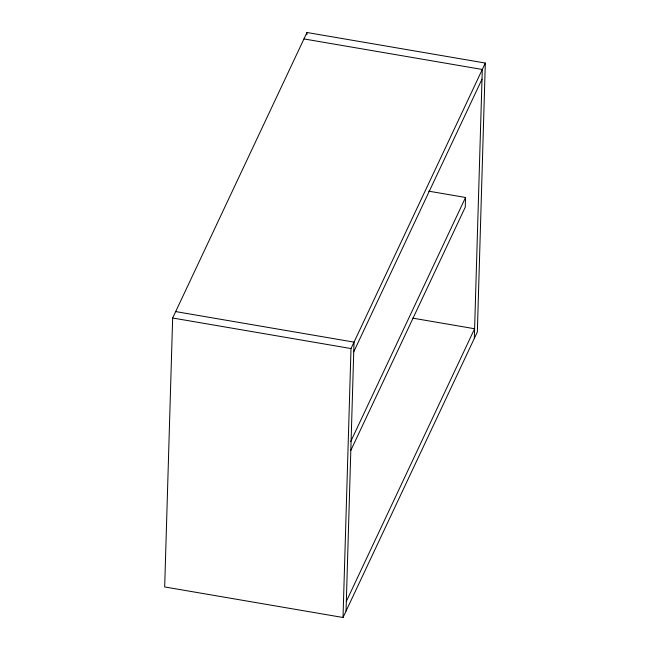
<?xml version="1.0" encoding="UTF-8"?>
<svg xmlns="http://www.w3.org/2000/svg" width="650" height="650" viewBox="0 0 650 650"><rect width="100%" height="100%" fill="white"/><g stroke="black" fill="none" stroke-linecap="round" stroke-linejoin="round"><path stroke-width="0.97" d="M172.656 318.004L164.678 586.95L343.021 617.5L477.344 331.996L485.323 63.05L306.979 32.5L172.656 318.004L351.008 348.554L485.323 63.05M306.914 34.531L306.979 32.5M343.021 617.5L351.008 348.554M346.044 611.073L354.031 342.127L175.679 311.586M428.626 191.149L465.554 197.47L465.27 207.155L350.878 450.296M474.321 338.414L482.3 69.469L303.956 38.927M353.738 351.812L482.016 79.154M350.732 441.537L465.554 197.47M346.336 601.396L474.606 328.738L412.831 318.159"/></g></svg>
